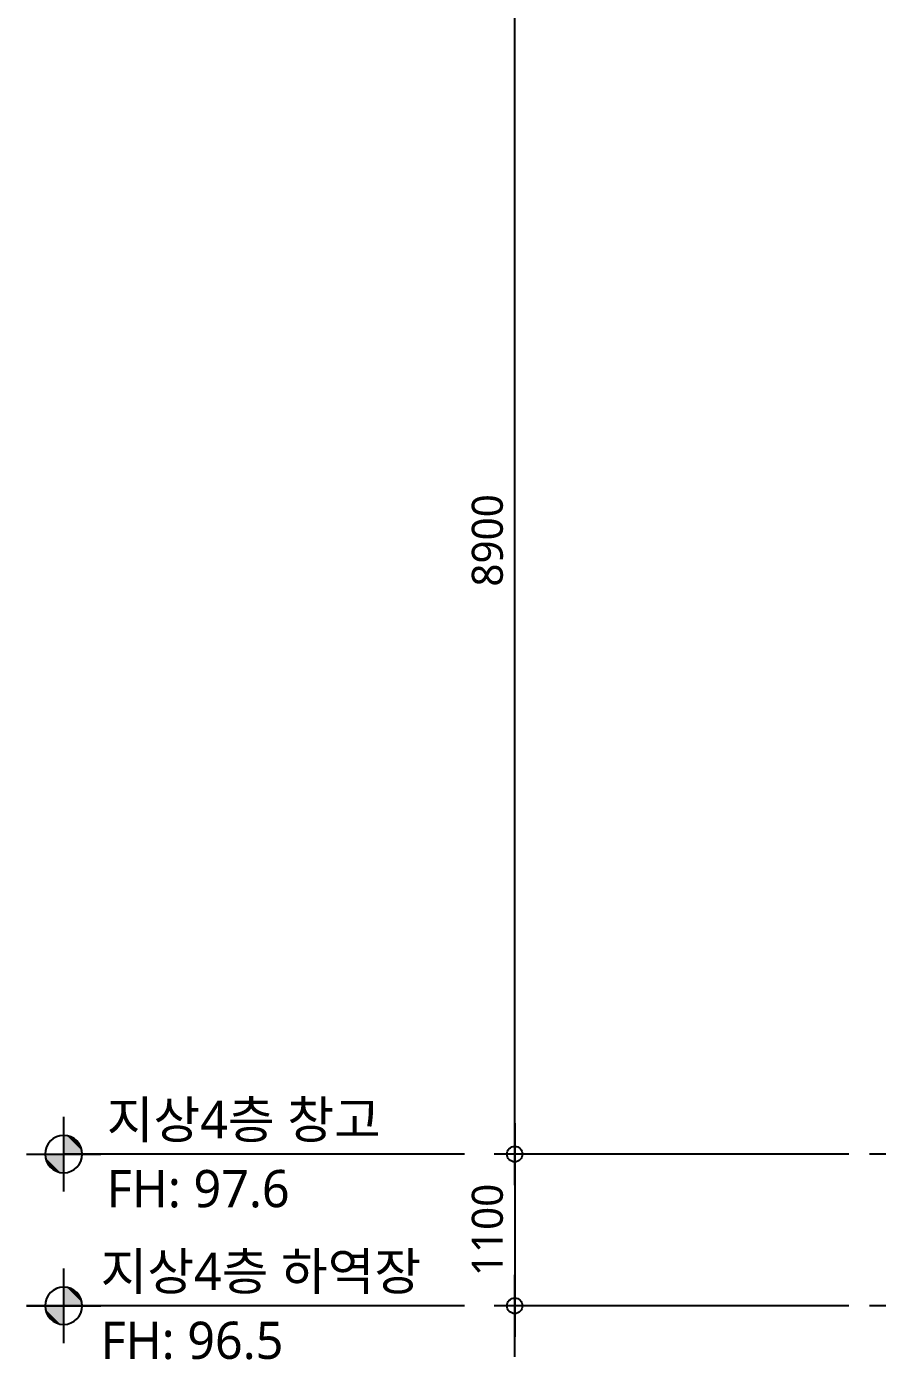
# Model space of a CAD drawing. Header units: millimetres. Extents: x -65167 to 413267, y -17142 to 66587.
# Drawn here: x 380828 to 387001, y 23540 to 33127 of the extents above; entities that cross this region are included whole.
import ezdxf
from ezdxf.enums import TextEntityAlignment as Align

# ---------------------------------------------------------------- set-up
doc = ezdxf.new("R2010")
doc.units = ezdxf.units.MM
doc.header["$LTSCALE"] = 75
doc.header["$MEASUREMENT"] = 0
doc.header["$PDSIZE"] = -10
doc.linetypes.add('CEN', pattern=[62, 60, -1, 0, -1])
doc.layers.get('0').update_dxf_attribs({"linetype": 'CONTINUOUS'})
doc.layers.get('Defpoints').update_dxf_attribs({"color": 171, "linetype": 'CONTINUOUS'})
for name, color, linetype in [('CEN', 1, 'CEN'), ('NDIM', 7, 'CONTINUOUS'), ('SYM', 7, 'CONTINUOUS'), ('TEXT(AXIS)', 2, 'CONTINUOUS')]:
    doc.layers.add(name, color=color, linetype=linetype)
doc.styles.add('CGS', font='cgse', dxfattribs={"bigfont": 'cgs'})
doc.styles.add('나눔바른고딕', font='NanumBarunGothic.ttf')
doc.dimstyles.new('NDIM 1200', dxfattribs={"dimscale": 75, "dimtxt": 3, "dimasz": 1, "dimexe": 2, "dimexo": 2, "dimgap": 1, "dimtad": 1, "dimdec": 0, "dimdsep": 46, "dimtxsty": 'CGS', "dimblk": 'DOT0', "dimcen": 1, "dimdle": 8, "dimclrd": 256, "dimclre": 256, "dimclrt": 256, "dimadec": 0, "dimazin": 0, "dimtfac": 1, "dimtdec": 0, "dimtix": 1, "dimtmove": 2, "dimatfit": 3, "dimldrblk": 'DOT0', "dimfxl": 1, "dimtolj": 1, "dimtzin": 0, "dimlwd": -1, "dimlwe": -1, "dimarcsym": 0})

# ---------------------------------------------------------------- blocks, each defined once
blk = doc.blocks.new('A$C19853FC8')
at = {"layer": 'SYM'}
for p, q in [((1800, 0), (1800, 3600)), ((3600, 1800), (0, 1800))]:
    blk.add_line(p, q, dxfattribs=at)
blk.add_circle((1800, 1800), 900, dxfattribs=at)
for points in [[(900, 1800), (1800, 2700), (914, 1959), (1643, 2686)], [(914, 1959), (1643, 2686), (954, 2112), (1492, 2646)], [(954, 2112), (1492, 2646), (1025, 2260), (1346, 2576)], [(1025, 2260), (1346, 2576), (1109, 2378), (1222, 2491)], [(1800, 900), (2700, 1800), (1959, 914), (2686, 1643)], [(1959, 914), (2686, 1643), (2112, 954), (2646, 1492)], [(2112, 954), (2646, 1492), (2260, 1025), (2576, 1346)], [(2260, 1025), (2576, 1346), (2378, 1109), (2491, 1222)]]:
    blk.add_solid(points, dxfattribs=at)
at = {"layer": 'SYM', "linetype": 'Continuous'}
for points in [[(1800, 2700), (1800, 1800), (900, 1800)], [(2700, 1800), (1800, 900), (1800, 1800)]]:
    blk.add_solid(points, dxfattribs=at)
blk = doc.blocks.new('DOT0')
blk.add_line((-3, 0), (3, 0))
at = {"color": 6}
blk.add_circle((0, 0), 0.75, dxfattribs=at)
blk = doc.blocks.new('*D1461')
at = {"layer": 'Defpoints', "color": 0, "ltscale": 0.4, "transparency": 16777216}
for p in [(384369.3, 23850.3), (386941.9, 23850.3), (386941.9, 14950.3)]:
    blk.add_point(p, dxfattribs=at)
at = {"layer": 'NDIM', "ltscale": 0.4, "transparency": 16777216}
for p, q in [((386791.9, 23850.3), (384219.3, 23850.3)), ((384369.3, 15025.3), (384369.3, 23775.3)), ((386791.9, 14950.3), (384219.3, 14950.3))]:
    blk.add_line(p, q, dxfattribs=at)
at = {"layer": 'NDIM', "ltscale": 0.4, "transparency": 16777216, "xscale": 75, "yscale": 75, "zscale": 75}
for p, rotation in [((384369.3, 23850.3), 90), ((384369.3, 14950.3), 270)]:
    blk.add_blockref('DOT0', p, dxfattribs=dict(at, rotation=rotation))
at = {"layer": 'NDIM', "ltscale": 0.4, "transparency": 16777216, "insert": (384172, 19400.3), "char_height": 225, "attachment_point": 5, "rotation": 90, "style": '나눔바른고딕'}
blk.add_mtext('\\A1;8900', dxfattribs=at)
blk = doc.blocks.new('*D1462')
at = {"layer": 'Defpoints', "color": 0, "ltscale": 0.4, "transparency": 16777216}
for p in [(386941.9, 24950.3), (384369.3, 23850.3), (386941.9, 23850.3)]:
    blk.add_point(p, dxfattribs=at)
at = {"layer": 'NDIM', "ltscale": 0.4, "transparency": 16777216}
for p, q in [((386791.9, 24950.3), (384219.3, 24950.3)), ((384369.3, 24875.3), (384369.3, 23925.3)), ((386791.9, 23850.3), (384219.3, 23850.3))]:
    blk.add_line(p, q, dxfattribs=at)
at = {"layer": 'NDIM', "ltscale": 0.4, "transparency": 16777216, "xscale": 75, "yscale": 75, "zscale": 75}
for p, rotation in [((384369.3, 24950.3), 90), ((384369.3, 23850.3), 270)]:
    blk.add_blockref('DOT0', p, dxfattribs=dict(at, rotation=rotation))
at = {"layer": 'NDIM', "ltscale": 0.4, "transparency": 16777216, "insert": (384172.1, 24400.3), "char_height": 225, "attachment_point": 5, "rotation": 90, "style": '나눔바른고딕'}
blk.add_mtext('\\A1;1100', dxfattribs=at)
blk = doc.blocks.new('*D1464')
at = {"layer": 'Defpoints', "color": 0, "ltscale": 0.4, "transparency": 16777216}
for p in [(384369.3, 33850.3), (386941.9, 33850.3), (386941.9, 24950.3)]:
    blk.add_point(p, dxfattribs=at)
at = {"layer": 'NDIM', "ltscale": 0.4, "transparency": 16777216}
for p, q in [((386791.9, 33850.3), (384219.3, 33850.3)), ((384369.3, 25025.3), (384369.3, 33775.3)), ((386791.9, 24950.3), (384219.3, 24950.3))]:
    blk.add_line(p, q, dxfattribs=at)
at = {"layer": 'NDIM', "ltscale": 0.4, "transparency": 16777216, "xscale": 75, "yscale": 75, "zscale": 75}
for p, rotation in [((384369.3, 33850.3), 90), ((384369.3, 24950.3), 270)]:
    blk.add_blockref('DOT0', p, dxfattribs=dict(at, rotation=rotation))
at = {"layer": 'NDIM', "ltscale": 0.4, "transparency": 16777216, "insert": (384172, 29400.3), "char_height": 225, "attachment_point": 5, "rotation": 90, "style": '나눔바른고딕'}
blk.add_mtext('\\A1;8900', dxfattribs=at)

msp = doc.modelspace()

# ---------------------------------------------------------------- linework, layer by layer
at = {"layer": 'CEN', "ltscale": 10000}
for p, q in [((411067.4, 24950.3), (386941.9, 24950.3)), ((394391.8, 23850.3), (386941.9, 23850.3))]:
    msp.add_line(p, q, dxfattribs=at)
at = {"layer": 'SYM', "ltscale": 1000}
for p, q in [((384005.4, 24950.3), (381097.9, 24950.3)), ((384005.4, 23850.3), (380827.9, 23850.3))]:
    msp.add_line(p, q, dxfattribs=at)

# ---------------------------------------------------------------- block references
at = {"ltscale": 1000, "xscale": -0.15, "yscale": 0.15, "zscale": 0.15}
for p in [(381367.9, 24680.3), (381367.9, 23580.3)]:
    msp.add_blockref('A$C19853FC8', p, dxfattribs=at)

# ---------------------------------------------------------------- texts
at = {"layer": 'TEXT(AXIS)', "style": '나눔바른고딕'}
for s, p in [('지상4층 창고', (381410.4, 25200.3)), ('FH: 97.6', (381410.4, 24700.3)), ('지상4층 하역장', (381365.4, 24100.3)), ('FH: 96.5', (381365.4, 23600.3))]:
    msp.add_text(s, height=270, dxfattribs=at).set_placement(p, align=Align.MIDDLE_LEFT)

# ---------------------------------------------------------------- dimensions: what is measured, and where the dimension line sits
at = {"layer": 'NDIM', "ltscale": 0.4}
for base, p1, p2, angle, picture, middle in [((384369.3, 33850.3), (386941.9, 24950.3), (386941.9, 33850.3), 90, '*D1464', (384172, 29400.3)), ((384369.3, 23850.3), (386941.9, 24950.3), (386941.9, 23850.3), 270, '*D1462', (384172.1, 24400.3)), ((384369.3, 23850.3), (386941.9, 14950.3), (386941.9, 23850.3), 90, '*D1461', (384172, 19400.3))]:
    dim = msp.add_linear_dim(base=base, p1=p1, p2=p2, angle=angle, dimstyle='NDIM 1200', override={"dimtxsty": '나눔바른고딕'}, dxfattribs=at)
    dim.commit()
    dim.dimension.update_dxf_attribs({"geometry": picture, "text_midpoint": middle})

doc.saveas('drawing.dxf')
